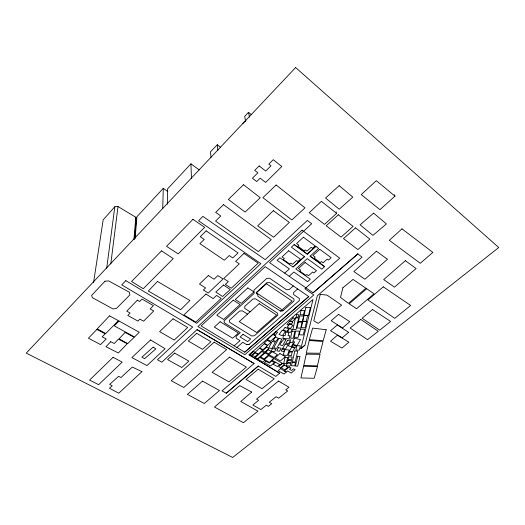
<?xml version="1.0" encoding="UTF-8"?>
<svg xmlns="http://www.w3.org/2000/svg" width="525" height="525" viewBox="0 0 525 525"><rect width="100%" height="100%" fill="white"/><g stroke="black" fill="none" stroke-linecap="round" stroke-linejoin="round"><path stroke-width="0.79" d="M167.317 204.225L167.6 188.849L190.936 163.82L199.356 169.956M162.711 208.635L163.288 188.331L167.777 191.527M135.109 238.58L136.92 216.713L163.288 188.331M134.564 239.315L136.205 219.706L135.804 217.265L118.007 206.522L114.831 206.732L103.176 219.85L93.555 282.581M133.934 239.275L135.804 217.265M125.862 280.672L196.718 323.302L260.866 263.642L198.548 220.789L202.893 216.372L265.217 259.626L307.342 220.434L311.699 223.748L269.581 262.658L313.064 292.819L357.82 253.942L313.064 292.819M110.795 263.944L118.007 206.522M106.687 268.242L114.831 206.732M357.814 253.916L362.066 257.171L317.336 295.765L304.913 345.201L300.858 348.574L313.012 299.493L249.014 354.775L279.635 373.196L275.769 376.392L258.3 366.023L226.242 393.218L222.036 390.849L254.087 363.523L197.065 329.621L161.825 362.204L157.467 359.763L192.688 327.016L121.754 284.878L125.862 280.645M251.429 114.699L248.522 112.33L244.689 116.386L245.582 121.222M242.747 123.592L245.877 120.291M220.507 147.276L217.278 144.756L210.518 151.797L211.004 157.447M310.091 256.108L324.608 266.661L310.098 256.134L318.655 248.437L315.847 246.343L307.289 254.1L294.184 244.571L291.375 247.183L304.48 256.633L292.983 267.015L279.858 257.755L277.115 260.308L289.393 268.905L284.701 273.125M336.617 213.347L324.542 224.378L309.245 212.677L321.353 201.364L336.617 213.347L336.092 211.805M293.278 285.948L289.242 289.524L286.525 289.774L269.502 278.178L266.739 278.434L253.923 290.161L254.113 293.501L224.057 320.86L224.326 322.822L240.293 332.66L236.033 336.433L236.276 338.33L240.056 340.633L234.163 345.804M266.923 282.791L256.252 292.523L256.318 293.606L257.814 294.591L257.906 296.284L280.271 310.984L282.936 310.741L293.98 301.042L293.954 298.961L269.679 282.542L266.93 282.817M292.983 267.015L304.48 256.633M307.283 254.074L315.853 246.369M394.971 196.147L379.949 209.659L361.239 194.611L376.307 180.672L394.971 196.147L394.262 194.69M273.774 358.47L269.384 362.414L264.37 359.605L268.761 355.635L282.207 363.248L280.33 364.908L271.976 360.202L273.853 358.516M275.494 362.184L273.203 364.225L277.377 366.568L279.668 364.54M289.196 276.242L293.882 272.029L307.598 281.656L310.327 279.215L295.792 268.971L307.283 258.635L321.805 269.135L324.601 266.641M236.906 347.478L242.793 342.274L246.533 344.577L249.08 344.4L299.348 300.543L299.329 298.463L293.665 294.61L293.639 292.504L297.675 288.973M244.716 352.177L308.726 296.553L265.237 266.647L201.088 325.927L244.716 352.177L308.733 296.572M226.242 393.218L258.3 366.05M300.851 348.554L304.913 345.201M280.271 310.984L282.936 310.741M249.08 344.4L246.533 344.577M249.014 354.749L279.628 373.17M307.289 254.1L294.184 244.571M248.522 112.33L249.473 117.127M250.077 311.83L244.86 308.497L244.722 306.436L252.866 299.047L255.583 298.823L277.673 313.267L277.738 315.289L254.343 335.764L251.731 335.98L229.622 322.284L229.445 320.283L239.63 311.049L242.32 310.826L247.537 314.114M254.087 363.523L197.065 329.621M217.278 144.756L217.868 150.419M190.936 163.82L191.468 178.513M283.434 335.58L282.85 338.586L289.268 338.776L289.872 335.777L288.107 335.724L288.776 332.384L285.757 332.292L285.101 335.632L283.434 335.58M292.018 331.196L290.607 338.159L293.357 338.238L294.787 331.282L292.018 331.196M285.062 357.348L283.69 363.582L286.269 363.674L287.661 357.446L285.062 357.348M306.252 354.158L303.739 365.603L317.402 365.873L320.033 354.329L306.252 354.158M295.496 317.822L292.93 329.385L296.067 329.516L298.666 317.966L295.496 317.822M296.71 314.639L296.172 317.054L298.207 317.146L298.745 314.731L296.71 314.639M289.255 351.967L288.468 355.484L291.388 355.596L292.182 352.078L289.255 351.967M287.077 363.188L286.473 365.886L290.141 366.01L290.758 363.313L287.077 363.188M287.949 360.308L287.497 362.303L291.027 362.427L291.48 360.432L287.949 360.308M288.711 356.869L288.14 359.415L291.572 359.54L292.149 356.993L288.711 356.869M295.687 331.045L294.289 337.253L298.049 337.404L299.473 331.203L295.687 331.045M298.312 322.068L296.979 327.987L300.727 328.145L302.085 322.232L298.312 322.068M299.703 315.912L298.476 321.359L302.38 321.53L303.634 316.089L299.703 315.912M301.055 310.367L300.077 314.698L303.496 314.856L304.493 310.531L301.055 310.367M292.182 362.591L291.46 365.741L294.735 365.853L295.463 362.709L292.182 362.591M294.82 350.982L292.32 361.869L295.214 361.974L297.741 351.094L294.82 350.982M300.51 329.142L299.211 334.786L303.286 334.957L304.605 329.319L300.51 329.142M296.874 345.699L295.883 350.024L299.322 350.155L300.339 345.831L296.874 345.699M303.621 366.214L300.93 377.961L314.18 378.289L317.513 366.457L303.621 366.214M305.885 307.302L304.067 315.203L308.543 315.407L310.4 307.519L305.885 307.302M302.754 321.464L301.33 327.659L305.097 327.817L306.554 321.628L302.754 321.464M304.093 315.486L302.781 321.175L306.298 321.326L307.63 315.65L304.093 315.486M297.662 356.337L295.391 366.063L297.688 366.142L299.985 356.423L297.662 356.337M309.225 340.476L306.265 353.102L320.001 353.24L323.065 341.512L309.225 340.476M320.237 294.374L313.825 320.801L318.209 323.38L341.617 305.15L327.042 295.135L320.237 294.374M342.891 287.779L340.515 297.412L348.462 303.338L365.899 288.186L353.062 279.412L342.891 287.779M326.209 329.746L323.151 340.738L309.363 339.649L312.637 328.105L326.209 329.746M285.009 349.578L283.08 354.985L287.332 355.477L289.282 350.083L285.009 349.578M272.226 341.414L268.741 347.858L271.845 348.587L275.356 342.156L272.226 341.414M272.593 348.508L271.202 351.048L274.522 351.816L275.914 349.283L272.593 348.508M278.887 338.336L273.748 347.74L276.701 348.429L281.859 339.045L278.887 338.336M281.334 342.077L279.799 344.873L282.667 345.548L286.027 339.498L284.215 339.065L281.334 342.077M278.552 347.648L276.826 350.779L279.339 351.363L281.072 348.239L278.552 347.648M282.247 349.007L281.17 350.943L283.69 351.527L284.773 349.598L282.247 349.007M285.154 344.052L282.706 348.442L285.561 349.105L288.008 344.728L285.154 344.052M287.418 340.508L285.922 343.199L288.507 343.816L290.752 339.806L287.418 340.508M290.456 342.097L288.343 345.863L291.342 346.572L293.462 342.812L290.456 342.097M294.564 338.185L292.72 341.453L294.663 341.913L293.18 344.544L297.124 345.476L300.471 339.603L294.564 338.185M291.644 347.261L289.478 351.087L292.543 351.803L294.715 347.983L291.644 347.261M292.95 344.945L292.031 346.572L295.431 347.379L296.363 345.752L292.95 344.945M282.273 330.251L279.057 334.458L282.306 335.692L285.528 331.498L282.273 330.251M276.117 331.649L273.899 334.543L275.408 335.114L277.627 332.227L276.117 331.649M275.441 337.162L272.987 340.351L275.868 341.434L278.322 338.251L275.441 337.162M289.734 321.024L286.978 324.594L288.389 325.139L289.688 323.459L291.368 324.115L292.825 322.232L289.734 321.024M285.114 327.469L283.178 329.969L286.867 331.387L288.803 328.886L285.114 327.469M289.682 324.017L287.162 327.278L290.391 328.525L292.917 325.277L289.682 324.017M289.669 328.552L287.431 331.433L290.266 332.522L292.504 329.647L289.669 328.552M293.134 317.828L290.397 320.926L292.267 321.792L295.004 318.708L293.134 317.828M104.974 281.19L91.586 295.45L92.407 297.675L113.026 308.956L116.465 308.411L129.911 294.873L129.432 292.267L108.662 280.928L104.974 281.19M295.634 67.541L26.25 353.102L232.687 457.459L498.75 247.531L295.634 67.541M110.709 341.709L105.984 346.723L118.348 352.984L127.26 343.698L118.42 339.124L114.253 343.527L110.709 341.709M109.495 315.86L97.197 328.86L105.735 333.519L118.381 320.67L109.495 315.86M125.081 332.483L119.063 338.842L127.68 343.593L134.216 337.306L125.081 332.483M157.493 281.446L148.332 291.04L180.672 309.704L189.886 300.517L157.493 281.446M137.327 300.182L126.748 311.161L130.108 313.038L127.778 315.446L137.963 321.103L139.893 319.128L143.594 321.195L153.713 310.964L150.143 308.93L153.405 305.603L142.026 299.066L139.663 301.514L137.327 300.182M96.895 329.451L88.43 338.192L100.492 344.59L106.227 339.006L102.158 336.814L105.19 333.802L96.895 329.451M161.516 250.865L131.558 281.492L143.266 288.737L173.23 258.595L161.516 250.865M192.938 219.319L166.53 246.317L178.218 253.903L204.638 227.325L192.938 219.319M118.998 321.005L114.253 325.854L134.525 336.991L139.282 332.272L118.998 321.005M259.147 165.926L254.717 170.382L257.847 172.81L252.42 178.244L256.745 181.538L260.131 178.172L265.67 182.424L281.82 166.504L273.236 159.698L268.813 164.122L270.985 165.828L265.742 171.052L259.147 165.926M206.154 230.856L200.235 236.703L204.218 239.426L199.913 243.652L224.326 260.21L229.254 255.537L232.752 257.933L238.042 252.945L206.154 230.856M223.499 204.652L215.69 212.356L220.756 216.011L215.558 221.091L258.267 251.593L271.248 239.643L223.499 204.652M243.521 184.734L228.368 199.454L245.116 212.087L260.243 197.735L243.521 184.734M113.092 357.282L89.598 380.093L98.634 384.694L122.174 362.145L113.092 357.282M273.368 210.669L257.696 225.855L273.656 237.248L289.314 222.416L273.368 210.669M208.3 275.54L199.487 284.064L205.57 287.897L203.385 289.997L208.274 293.068L223.073 278.978L217.836 275.592L214.043 279.228L208.3 275.54M276.124 185.017L262.9 197.669L291.861 219.936L305.032 207.834L276.124 185.017M173.066 318.806L159.626 331.636L174.241 340.062L187.714 327.488L173.066 318.806M243.987 253.404L235.62 261.371L239.282 263.845L223.722 278.558L228.355 281.584L225.343 284.406L231.256 288.245L258.182 263.15L243.987 253.404M205.951 294.046L183.901 314.928L195.799 322.094L221.235 298.403L216.582 295.444L213.189 298.613L205.951 294.046M150.577 339.957L131.88 357.577L146.98 365.584L165.073 348.705L150.577 339.957M141.953 371.628L118.794 393.205L109.443 388.224L112.232 385.75L109.64 384.398L118.597 376.333L121.019 377.488L132.307 367.08L141.953 371.628M272.902 334.451L267.553 339.439L270.631 341.191L275.979 336.223L272.902 334.451M302.059 230.147L197.925 326.55L244.86 354.69L313.812 294.952L304.868 288.757L339.734 258.169L302.059 230.147M174.668 353.089L167.58 359.612L181.781 367.513L188.862 361.115L174.668 353.089M196.711 333.309L188.317 341.04L202.558 349.328L210.952 341.755L196.711 333.309M233.231 300.162L216.845 315.249L223.663 319.469L240.05 304.526L233.231 300.162M247.846 287.903L235.266 299.473L241.329 303.365L253.903 291.9L247.846 287.903M288.704 250.766L282.01 256.915L284.347 258.562L283.31 259.514L289.669 263.996L290.706 263.058L292.438 264.285L296.546 260.564L297.885 261.516L300.457 259.186L288.704 250.766M303.424 237.234L296.572 243.528L298.902 245.227L297.846 246.192L304.198 250.806L305.255 249.848L306.987 251.107L311.187 247.301L312.526 248.286L315.158 245.903L303.424 237.234M253.444 351.383L250.064 354.493L251.495 355.287L254.874 352.183L253.444 351.383M267.284 340.285L264.095 343.212L267.743 345.312L270.933 342.392L267.284 340.285M264.311 343.704L259.731 347.911L262.992 349.768L267.573 345.575L264.311 343.704M259.422 348.285L254.979 352.36L258.169 354.158L262.612 350.096L259.422 348.285M255.117 352.8L252.394 355.294L255.012 356.757L257.736 354.27L255.117 352.8M220.139 321.753L214.305 327.075L232.634 338.212L238.468 333.027L220.139 321.753M261.896 351.488L255.281 357.525L257.598 358.818L264.213 352.8L261.896 351.488M266.615 347.137L262.677 350.733L264.967 352.032L268.905 348.442L266.615 347.137M265.991 361.266L264.449 362.677L270.539 366.017L274.391 362.526L271.642 361.003L269.332 363.103L265.991 361.266M338.31 214.777L326.228 225.783L341.053 237.129L353.095 226.38L338.31 214.777M266.411 283.73L256.397 292.838L282.109 309.796L292.11 301.028L266.411 283.73M259.816 357.413L257.775 359.271L262.913 362.138L264.954 360.294L259.816 357.413M265.092 352.839L260.61 356.915L264.173 358.916L268.656 354.854L265.092 352.839M223.532 285.003L215.795 292.025L222.541 296.494L230.272 289.551L223.532 285.003M339.176 185.653L325.546 198.023L339.235 209.219L352.82 197.131L339.176 185.653M268.341 349.755L265.624 352.216L268.492 353.837L271.208 351.389L268.341 349.755M272.239 351.684L268.931 354.677L274.109 357.61L277.417 354.644L272.239 351.684M376.386 251.232L353.85 271.569L364.96 279.241L387.463 259.252L376.386 251.232M401.966 228.848L389.281 240.293L420.269 263.287L432.869 252.407L401.966 228.848M214.161 342.175L171.288 380.743L183.763 387.502L226.649 349.591L214.161 342.175M259.179 303.686L239.223 321.608L256.659 332.509L276.596 315.039L259.179 303.686M305.097 262.507L298.417 268.505L300.681 270.106L299.65 271.031L305.826 275.382L306.856 274.47L308.543 275.658L312.644 272.035L313.937 272.961L316.509 270.683L305.097 262.507M319.784 249.316L312.952 255.452L315.21 257.099L314.153 258.044L320.322 262.52L321.379 261.588L323.059 262.808L327.252 259.101L328.552 260.052L331.183 257.729L319.784 249.316M279.937 353.561L275.093 357.906L280.514 360.983L285.364 356.672L279.937 353.561M280.619 368.616L278.178 370.808L284.032 374.017L286.105 372.173L280.619 368.616M153.175 347.143L141.888 357.19L144.657 358.673L155.813 348.908L153.175 347.143M355.556 227.876L343.501 238.593L357.866 249.585L369.882 239.118L355.556 227.876M282.378 363.313L278.637 366.627L280.586 367.723L284.327 364.416L282.378 363.313M243.049 334.333L240.089 336.978L247.656 341.611L250.615 338.999L243.055 334.359M284.425 365.137L281.302 367.894L284.773 369.849L287.897 367.1L284.425 365.137M337.411 335.213L330.566 341.23L341.992 348.068L348.83 342.156L337.411 335.213M289.15 366.955L284.57 370.978L286.407 372.002L287.582 370.972L291.217 373.058L295.109 369.666L293.554 368.786L291.605 370.486L289.498 369.298L290.988 367.992L289.15 366.955M229.504 357.144L212.152 372.337L229.018 381.918L246.376 367.087L229.504 357.144M202.545 381.111L187.386 394.38L204.297 403.489L219.47 390.528L202.545 381.111M405.352 260.669L383.696 279.608L394.465 287.175L416.076 268.544L405.352 260.669M338.52 314.344L331.19 320.742L342.471 327.948L349.788 321.661L338.52 314.344M373.642 213.143L360.104 224.851L372.934 235.364L386.42 223.899L373.642 213.143M366.712 288.724L349.25 303.804L356.56 308.739L373.997 293.829L366.712 288.724M251.718 392.063L240.758 401.481L257.972 411.147L243.41 422.697L214.423 407.026L239.768 385.632L251.718 392.063M383.276 286.821L367.953 299.965L394.774 318.347L410.629 305.471L383.276 286.821M348.633 332.345L342.202 337.831L330.54 330.717L337.404 324.995L348.633 332.345M258.188 369.206L246.041 379.47L262.027 388.703L274.234 378.807L258.188 369.206M372.533 309.52L362.119 318.229L379.752 330.186L390.593 321.438L372.533 309.52M278.545 381.038L256.508 399.085L258.635 400.293L252.833 405.024L260.892 409.553L266.267 405.215L268.354 406.396L271.747 403.659L269.272 402.248L276.098 396.742L278.65 398.219L287.687 390.948L285.784 389.819L288.967 387.253L278.545 381.038M360.8 319.449L350.136 328.04L367.559 339.642L378.289 331.268L360.8 319.449"/></g></svg>
